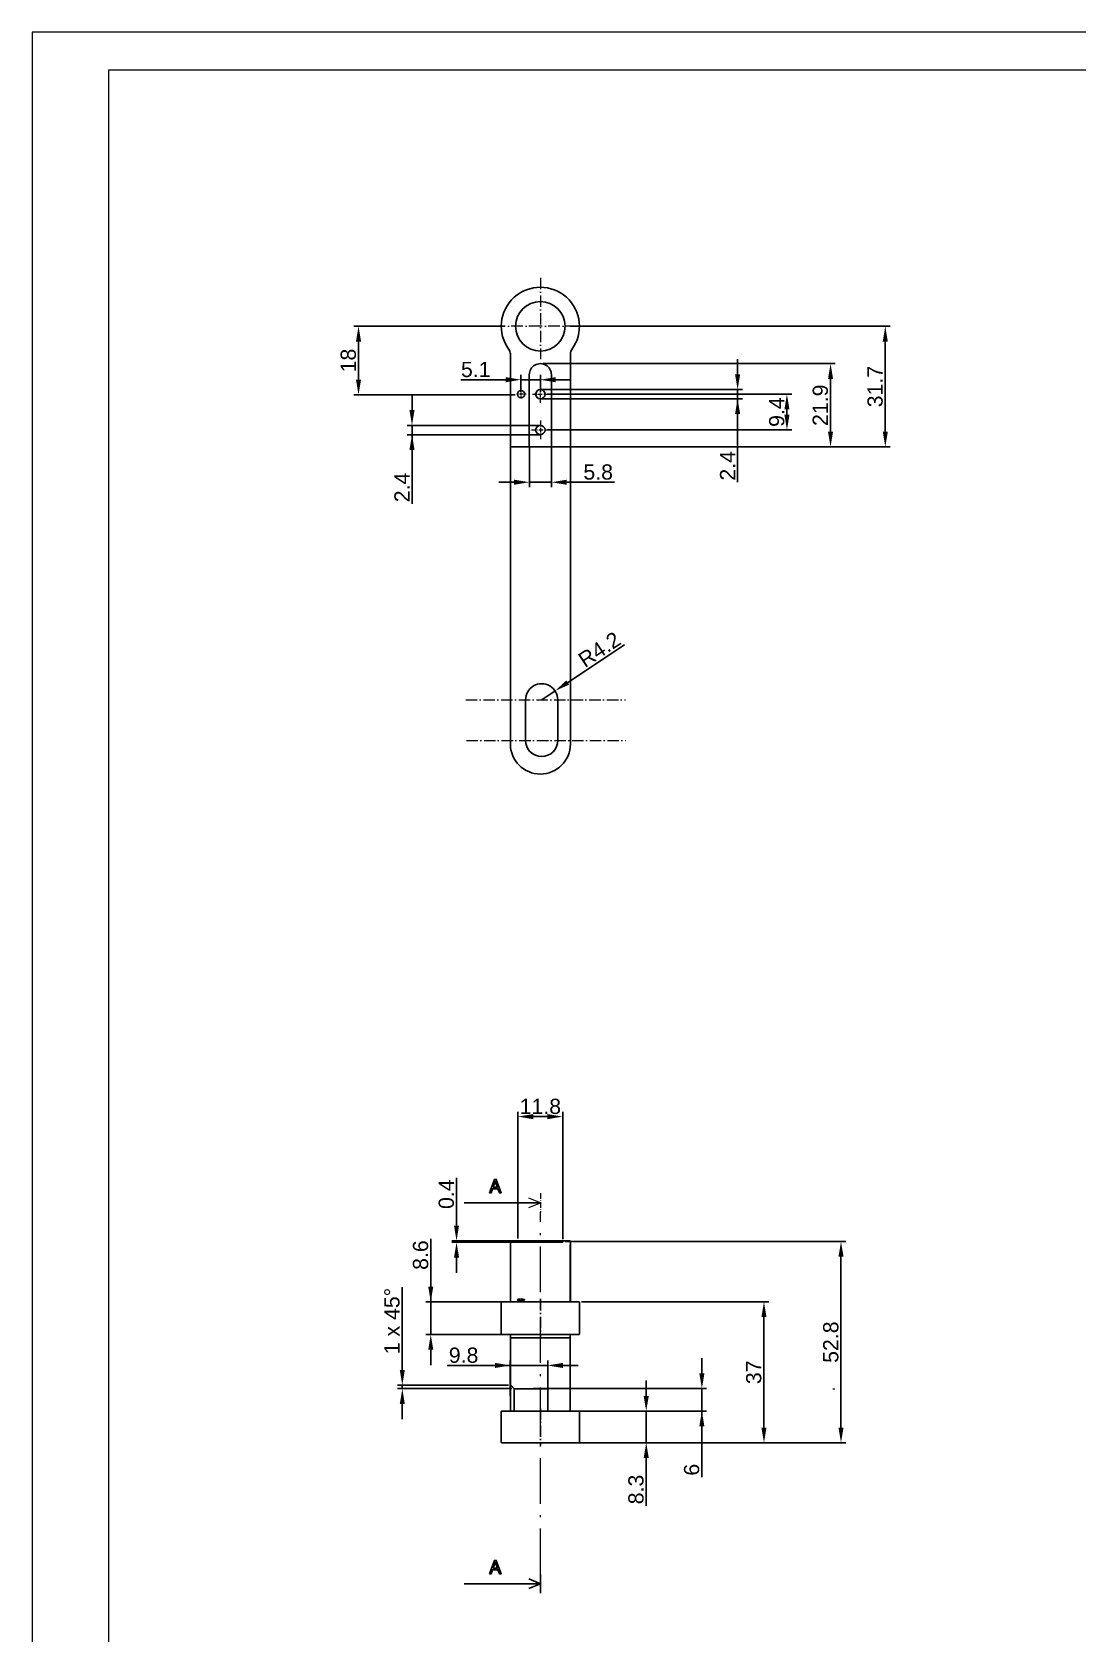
# Model space of a CAD drawing. Extents: x 0 to 594, y 0 to 841.
# Drawn here: x 0 to 274.4, y 420.5 to 841 of the extents above; entities that cross this region are included whole.
import ezdxf

# ---------------------------------------------------------------- set-up
doc = ezdxf.new("R2010")
doc.units = 0
doc.linetypes.add('DASHDOT', pattern=[18.5, 12, -3, 0.5, -3])
doc.layers.get('0').update_dxf_attribs({"linetype": 'CONTINUOUS', "lineweight": 30})
doc.layers.get('Defpoints').update_dxf_attribs({"linetype": 'CONTINUOUS'})
doc.layers.add('assi ', color=5, linetype='DASHDOT', lineweight=15)
doc.layers.add('quotatura', color=1, linetype='CONTINUOUS', lineweight=15)
doc.styles.add('stile quote', font='arial.ttf', dxfattribs={"height": 4})
doc.dimstyles.get("Standard").update_dxf_attribs({"dimtxt": 0.18, "dimasz": 0.18, "dimexe": 0.18, "dimexo": 0.0625, "dimgap": 0.09, "dimtad": 0, "dimtih": 1, "dimtoh": 1, "dimdec": 4, "dimzin": 0, "dimdsep": 46, "dimtxsty": 'Standard', "dimcen": 0.09, "dimadec": 0, "dimazin": 0, "dimtfac": 1, "dimtdec": 4, "dimtofl": 0, "dimtmove": 0, "dimatfit": 3, "dimfxl": 1, "dimtolj": 1, "dimtzin": 0, "dimarcsym": 0})

# ---------------------------------------------------------------- blocks, each defined once
blk = doc.blocks.new('*D19')
at = {"layer": 'Defpoints', "color": 0}
for p in [(134.61, 745.93), (134.61, 736.54), (198.08, 736.54)]:
    blk.add_point(p, dxfattribs=at)
at = {"layer": 'quotatura', "color": 0, "lineweight": -2, "ltscale": 0.15}
for p, q in [((135.23, 745.93), (199.33, 745.93)), ((198.08, 741.93), (198.08, 740.54)), ((135.23, 736.54), (199.33, 736.54))]:
    blk.add_line(p, q, dxfattribs=at)
at = {"layer": 'quotatura', "color": 0}
for points in [[(198.75, 741.93), (197.42, 741.93), (198.08, 745.93)], [(197.42, 740.54), (198.75, 740.54), (198.08, 736.54)]]:
    blk.add_solid(points, dxfattribs=at)
at = {"layer": 'quotatura', "color": 0, "ltscale": 0.25, "insert": (195.42, 741.23), "char_height": 4, "attachment_point": 5, "rotation": 90, "style": 'stile quote'}
blk.add_mtext('9.4', dxfattribs=at)
blk = doc.blocks.new('*D20')
at = {"layer": 'Defpoints', "color": 0}
for p in [(128.3, 749.73), (128.3, 745.93), (133.38, 745.93)]:
    blk.add_point(p, dxfattribs=at)
at = {"layer": 'quotatura', "color": 0, "lineweight": -2, "ltscale": 0.15}
for p, q in [((124.3, 749.73), (112.55, 749.73)), ((128.3, 746.55), (128.3, 750.98)), ((133.38, 749.73), (128.3, 749.73)), ((133.38, 746.55), (133.38, 750.98)), ((137.38, 749.73), (141.38, 749.73))]:
    blk.add_line(p, q, dxfattribs=at)
at = {"layer": 'quotatura', "color": 0}
for points in [[(124.3, 749.06), (124.3, 750.4), (128.3, 749.73)], [(137.38, 750.4), (137.38, 749.06), (133.38, 749.73)]]:
    blk.add_solid(points, dxfattribs=at)
at = {"layer": 'quotatura', "color": 0, "ltscale": 0.25, "insert": (116.43, 752.4), "char_height": 4, "attachment_point": 5, "style": 'stile quote'}
blk.add_mtext('5.1', dxfattribs=at)
blk = doc.blocks.new('*D21')
at = {"layer": 'Defpoints', "color": 0}
for p in [(133.73, 665.71), (137.25, 668.05)]:
    blk.add_point(p, dxfattribs=at)
at = {"layer": 'quotatura', "color": 0, "lineweight": -2, "ltscale": 0.15}
for p, q in [((140.58, 670.26), (155.46, 680.14)), ((133.73, 665.71), (137.25, 668.05))]:
    blk.add_line(p, q, dxfattribs=at)
at = {"layer": 'quotatura', "color": 0}
blk.add_solid([(140.21, 670.82), (140.95, 669.71), (137.25, 668.05)], dxfattribs=at)
at = {"layer": 'quotatura', "color": 0, "ltscale": 0.25, "insert": (148.88, 678.93), "char_height": 4, "attachment_point": 5, "rotation": 33.5805, "style": 'stile quote'}
blk.add_mtext('R4.2', dxfattribs=at)
blk = doc.blocks.new('*D23')
at = {"layer": 'Defpoints', "color": 0}
for p in [(130.9, 484.89), (130.9, 478.99), (175.76, 478.99)]:
    blk.add_point(p, dxfattribs=at)
at = {"layer": 'quotatura', "color": 0, "lineweight": -2, "ltscale": 0.15}
for p, q in [((175.76, 488.89), (175.76, 492.89)), ((131.53, 484.89), (177.01, 484.89)), ((175.76, 484.89), (175.76, 478.99)), ((131.53, 478.99), (177.01, 478.99)), ((175.76, 478.99), (175.76, 461.66)), ((175.76, 474.99), (175.76, 470.99))]:
    blk.add_line(p, q, dxfattribs=at)
at = {"layer": 'quotatura', "color": 0}
for points in [[(175.1, 488.89), (176.43, 488.89), (175.76, 484.89)], [(176.43, 474.99), (175.1, 474.99), (175.76, 478.99)]]:
    blk.add_solid(points, dxfattribs=at)
at = {"layer": 'quotatura', "color": 0, "ltscale": 0.25, "insert": (173.1, 463.61), "char_height": 4, "attachment_point": 5, "rotation": 90, "style": 'stile quote'}
blk.add_mtext('6', dxfattribs=at)
blk = doc.blocks.new('*D24')
at = {"layer": 'Defpoints', "color": 0}
for p in [(97.16, 485.79), (125.6, 485.79), (126.5, 484.89)]:
    blk.add_point(p, dxfattribs=at)
at = {"layer": 'quotatura', "color": 0, "lineweight": -2, "ltscale": 0.15}
for p, q in [((97.16, 489.79), (97.16, 511.5)), ((124.98, 485.79), (95.91, 485.79)), ((125.88, 484.89), (95.91, 484.89)), ((97.16, 484.89), (97.16, 485.79)), ((97.16, 480.89), (97.16, 476.89))]:
    blk.add_line(p, q, dxfattribs=at)
at = {"layer": 'quotatura', "color": 0}
for points in [[(96.49, 489.79), (97.82, 489.79), (97.16, 485.79)], [(97.82, 480.89), (96.49, 480.89), (97.16, 484.89)]]:
    blk.add_solid(points, dxfattribs=at)
at = {"layer": 'quotatura', "color": 0, "ltscale": 0.25, "insert": (94.46, 502.64), "char_height": 4, "attachment_point": 5, "rotation": 90, "style": 'stile quote'}
blk.add_mtext('1 x 45°', dxfattribs=at)
blk = doc.blocks.new('*D32')
at = {"layer": 'Defpoints', "color": 0}
for p in [(124.71, 763.76), (85.67, 745.79), (127.36, 745.79)]:
    blk.add_point(p, dxfattribs=at)
at = {"layer": 'quotatura', "color": 0, "lineweight": -2, "ltscale": 0.25}
for p, q in [((124.09, 763.76), (84.42, 763.76)), ((85.67, 759.76), (85.67, 749.79)), ((126.74, 745.79), (84.42, 745.79))]:
    blk.add_line(p, q, dxfattribs=at)
at = {"layer": 'quotatura', "color": 0}
for points in [[(86.34, 759.76), (85, 759.76), (85.67, 763.76)], [(85, 749.79), (86.34, 749.79), (85.67, 745.79)]]:
    blk.add_solid(points, dxfattribs=at)
at = {"layer": 'quotatura', "color": 0, "ltscale": 0.25, "insert": (83, 754.77), "char_height": 4, "attachment_point": 5, "rotation": 90, "style": 'stile quote'}
blk.add_mtext('18', dxfattribs=at)
blk = doc.blocks.new('*D37')
at = {"layer": 'Defpoints', "color": 0}
for p in [(125.5, 490.99), (125.5, 482.44), (135.3, 483.44)]:
    blk.add_point(p, dxfattribs=at)
at = {"layer": 'quotatura', "color": 0, "lineweight": -2, "ltscale": 0.25}
for p, q in [((125.5, 483.06), (125.5, 492.24)), ((135.3, 484.06), (135.3, 492.24)), ((125.5, 490.99), (108.97, 490.99)), ((121.5, 490.99), (117.5, 490.99)), ((135.3, 490.99), (125.5, 490.99)), ((139.3, 490.99), (143.3, 490.99))]:
    blk.add_line(p, q, dxfattribs=at)
at = {"layer": 'quotatura', "color": 0}
for points in [[(121.5, 490.32), (121.5, 491.65), (125.5, 490.99)], [(139.3, 491.65), (139.3, 490.32), (135.3, 490.99)]]:
    blk.add_solid(points, dxfattribs=at)
at = {"layer": 'quotatura', "color": 0, "ltscale": 0.25, "insert": (113.24, 493.65), "char_height": 4, "attachment_point": 5, "style": 'stile quote'}
blk.add_mtext('9.8', dxfattribs=at)
blk = doc.blocks.new('*D38')
at = {"layer": 'Defpoints', "color": 0}
for p in [(139.26, 523.51), (212.27, 523.51), (143.66, 470.69)]:
    blk.add_point(p, dxfattribs=at)
at = {"layer": 'quotatura', "color": 0, "lineweight": -2, "ltscale": 0.25}
for p, q in [((139.88, 523.51), (213.52, 523.51)), ((212.27, 474.69), (212.27, 519.51)), ((144.28, 470.69), (213.52, 470.69))]:
    blk.add_line(p, q, dxfattribs=at)
at = {"layer": 'quotatura', "color": 0}
for points in [[(212.94, 519.51), (211.61, 519.51), (212.27, 523.51)], [(211.61, 474.69), (212.94, 474.69), (212.27, 470.69)]]:
    blk.add_solid(points, dxfattribs=at)
at = {"layer": 'quotatura', "color": 0, "ltscale": 0.25, "insert": (209.61, 497.1), "char_height": 4, "attachment_point": 5, "rotation": 90, "style": 'stile quote'}
blk.add_mtext('52.8', dxfattribs=at)
blk = doc.blocks.new('*D39')
at = {"layer": 'Defpoints', "color": 0}
for p in [(143.53, 507.69), (192.06, 507.69), (143.53, 470.69)]:
    blk.add_point(p, dxfattribs=at)
at = {"layer": 'quotatura', "color": 0, "lineweight": -2, "ltscale": 0.25}
for p, q in [((144.15, 507.69), (193.31, 507.69)), ((192.06, 474.69), (192.06, 503.69)), ((144.15, 470.69), (193.31, 470.69))]:
    blk.add_line(p, q, dxfattribs=at)
at = {"layer": 'quotatura', "color": 0}
for points in [[(192.72, 503.69), (191.39, 503.69), (192.06, 507.69)], [(191.39, 474.69), (192.72, 474.69), (192.06, 470.69)]]:
    blk.add_solid(points, dxfattribs=at)
at = {"layer": 'quotatura', "color": 0, "ltscale": 0.25, "insert": (189.39, 489.19), "char_height": 4, "attachment_point": 5, "rotation": 90, "style": 'stile quote'}
blk.add_mtext('37', dxfattribs=at)
blk = doc.blocks.new('*D40')
at = {"layer": 'Defpoints', "color": 0}
for p in [(141.23, 478.99), (141.23, 470.69), (161.16, 470.69)]:
    blk.add_point(p, dxfattribs=at)
at = {"layer": 'quotatura', "color": 0, "lineweight": -2, "ltscale": 0.25}
for p, q in [((161.16, 482.99), (161.16, 486.99)), ((141.85, 478.99), (162.41, 478.99)), ((161.16, 478.99), (161.16, 470.69)), ((141.85, 470.69), (162.41, 470.69)), ((161.16, 466.69), (161.16, 454.16))]:
    blk.add_line(p, q, dxfattribs=at)
at = {"layer": 'quotatura', "color": 0}
for points in [[(160.49, 482.99), (161.83, 482.99), (161.16, 478.99)], [(161.83, 466.69), (160.49, 466.69), (161.16, 470.69)]]:
    blk.add_solid(points, dxfattribs=at)
at = {"layer": 'quotatura', "color": 0, "ltscale": 0.25, "insert": (158.49, 458.42), "char_height": 4, "attachment_point": 5, "rotation": 90, "style": 'stile quote'}
blk.add_mtext('8.3', dxfattribs=at)
blk = doc.blocks.new('*D42')
at = {"layer": 'Defpoints', "color": 0}
for p in [(125.5, 507.69), (104.62, 499.09), (125.5, 499.09)]:
    blk.add_point(p, dxfattribs=at)
at = {"layer": 'quotatura', "color": 0, "lineweight": -2, "ltscale": 0.25}
for p, q in [((104.62, 507.69), (104.62, 524.22)), ((104.62, 511.69), (104.62, 515.69)), ((124.88, 507.69), (103.37, 507.69)), ((104.62, 507.69), (104.62, 499.09)), ((124.88, 499.09), (103.37, 499.09)), ((104.62, 495.09), (104.62, 491.09))]:
    blk.add_line(p, q, dxfattribs=at)
at = {"layer": 'quotatura', "color": 0}
for points in [[(103.96, 511.69), (105.29, 511.69), (104.62, 507.69)], [(105.29, 495.09), (103.96, 495.09), (104.62, 499.09)]]:
    blk.add_solid(points, dxfattribs=at)
at = {"layer": 'quotatura', "color": 0, "ltscale": 0.25, "insert": (101.96, 519.95), "char_height": 4, "attachment_point": 5, "rotation": 90, "style": 'stile quote'}
blk.add_mtext('8.6', dxfattribs=at)
blk = doc.blocks.new('*D44')
at = {"layer": 'Defpoints', "color": 0}
for p in [(140.55, 763.76), (223.89, 763.76), (138.82, 732.11)]:
    blk.add_point(p, dxfattribs=at)
at = {"layer": 'quotatura', "color": 0, "lineweight": -2, "ltscale": 0.25}
for p, q in [((141.18, 763.76), (225.14, 763.76)), ((223.89, 736.11), (223.89, 759.76)), ((139.44, 732.11), (225.14, 732.11))]:
    blk.add_line(p, q, dxfattribs=at)
at = {"layer": 'quotatura', "color": 0}
for points in [[(224.56, 759.76), (223.23, 759.76), (223.89, 763.76)], [(223.23, 736.11), (224.56, 736.11), (223.89, 732.11)]]:
    blk.add_solid(points, dxfattribs=at)
at = {"layer": 'quotatura', "color": 0, "ltscale": 0.25, "insert": (221.23, 747.93), "char_height": 4, "attachment_point": 5, "rotation": 90, "style": 'stile quote'}
blk.add_mtext('31.7', dxfattribs=at)
blk = doc.blocks.new('*D46')
at = {"layer": 'Defpoints', "color": 0}
for p in [(139.25, 556.3), (127.5, 523.69), (139.25, 523.51)]:
    blk.add_point(p, dxfattribs=at)
at = {"layer": 'quotatura', "color": 0, "lineweight": -2, "ltscale": 0.25}
for p, q in [((127.5, 524.31), (127.5, 557.55)), ((131.5, 556.3), (135.25, 556.3)), ((139.25, 524.14), (139.25, 557.55))]:
    blk.add_line(p, q, dxfattribs=at)
at = {"layer": 'quotatura', "color": 0}
for points in [[(131.5, 556.97), (131.5, 555.63), (127.5, 556.3)], [(135.25, 555.63), (135.25, 556.97), (139.25, 556.3)]]:
    blk.add_solid(points, dxfattribs=at)
at = {"layer": 'quotatura', "color": 0, "ltscale": 0.25, "insert": (133.38, 558.97), "char_height": 4, "attachment_point": 5, "style": 'stile quote'}
blk.add_mtext('11.8', dxfattribs=at)
blk = doc.blocks.new('*D49')
at = {"layer": 'Defpoints', "color": 0}
for p in [(133.38, 753.96), (133.38, 732.11), (209.53, 732.11)]:
    blk.add_point(p, dxfattribs=at)
at = {"layer": 'quotatura', "color": 0, "lineweight": -2, "ltscale": 0.25}
for p, q in [((134, 753.96), (210.78, 753.96)), ((209.53, 749.96), (209.53, 736.11)), ((134, 732.11), (210.78, 732.11))]:
    blk.add_line(p, q, dxfattribs=at)
at = {"layer": 'quotatura', "color": 0}
for points in [[(210.19, 749.96), (208.86, 749.96), (209.53, 753.96)], [(208.86, 736.11), (210.19, 736.11), (209.53, 732.11)]]:
    blk.add_solid(points, dxfattribs=at)
at = {"layer": 'quotatura', "color": 0, "ltscale": 0.25, "insert": (206.86, 743.03), "char_height": 4, "attachment_point": 5, "rotation": 90, "style": 'stile quote'}
blk.add_mtext('21.9', dxfattribs=at)
blk = doc.blocks.new('*D58')
at = {"layer": 'Defpoints', "color": 0}
for p in [(111.39, 523.69), (128.32, 523.69), (128.37, 523.31)]:
    blk.add_point(p, dxfattribs=at)
at = {"layer": 'quotatura', "color": 0, "lineweight": -2, "ltscale": 0.25}
for p, q in [((111.39, 527.69), (111.39, 540.2)), ((127.69, 523.69), (110.14, 523.69)), ((127.75, 523.31), (110.14, 523.31)), ((111.39, 523.31), (111.39, 523.69)), ((111.39, 519.31), (111.39, 515.31))]:
    blk.add_line(p, q, dxfattribs=at)
at = {"layer": 'quotatura', "color": 0}
for points in [[(110.72, 527.69), (112.05, 527.69), (111.39, 523.69)], [(112.05, 519.31), (110.72, 519.31), (111.39, 523.31)]]:
    blk.add_solid(points, dxfattribs=at)
at = {"layer": 'quotatura', "color": 0, "ltscale": 0.25, "insert": (108.72, 535.94), "char_height": 4, "attachment_point": 5, "rotation": 90, "style": 'stile quote'}
blk.add_mtext('0.4', dxfattribs=at)
blk = doc.blocks.new('*D61')
at = {"layer": 'Defpoints', "color": 0}
for p in [(130.49, 732.69), (136.29, 732.69), (136.29, 722.82)]:
    blk.add_point(p, dxfattribs=at)
at = {"layer": 'quotatura', "color": 0, "lineweight": -2, "ltscale": 0.25}
for p, q in [((130.49, 732.07), (130.49, 721.57)), ((136.29, 732.07), (136.29, 721.57)), ((126.49, 722.82), (122.49, 722.82)), ((130.49, 722.82), (136.29, 722.82)), ((140.29, 722.82), (152.82, 722.82))]:
    blk.add_line(p, q, dxfattribs=at)
at = {"layer": 'quotatura', "color": 0}
for points in [[(126.49, 722.16), (126.49, 723.49), (130.49, 722.82)], [(140.29, 723.49), (140.29, 722.16), (136.29, 722.82)]]:
    blk.add_solid(points, dxfattribs=at)
at = {"layer": 'quotatura', "color": 0, "ltscale": 0.25, "insert": (148.56, 725.49), "char_height": 4, "attachment_point": 5, "style": 'stile quote'}
blk.add_mtext('5.8', dxfattribs=at)
blk = doc.blocks.new('*D62')
at = {"layer": 'Defpoints', "color": 0}
for p in [(99.7, 737.76), (133.67, 737.76), (133.87, 735.3)]:
    blk.add_point(p, dxfattribs=at)
at = {"layer": 'quotatura', "color": 0, "lineweight": -2, "ltscale": 0.25}
for p, q in [((99.7, 741.76), (99.7, 745.76)), ((133.05, 737.76), (98.45, 737.76)), ((99.7, 735.3), (99.7, 737.76)), ((133.24, 735.3), (98.45, 735.3)), ((99.7, 735.3), (99.7, 717.16)), ((99.7, 731.3), (99.7, 727.3))]:
    blk.add_line(p, q, dxfattribs=at)
at = {"layer": 'quotatura', "color": 0}
for points in [[(99.03, 741.76), (100.37, 741.76), (99.7, 737.76)], [(100.37, 731.3), (99.03, 731.3), (99.7, 735.3)]]:
    blk.add_solid(points, dxfattribs=at)
at = {"layer": 'quotatura', "color": 0, "ltscale": 0.25, "insert": (97.07, 721.45), "char_height": 4, "attachment_point": 5, "rotation": 90, "style": 'stile quote'}
blk.add_mtext('2.4', dxfattribs=at)
blk = doc.blocks.new('*D63')
at = {"layer": 'Defpoints', "color": 0}
for p in [(132.81, 744.71), (132.91, 747.14), (185.14, 747.14)]:
    blk.add_point(p, dxfattribs=at)
at = {"layer": 'quotatura', "color": 0, "lineweight": -2, "ltscale": 0.25}
for p, q in [((185.14, 751.14), (185.14, 755.14)), ((133.43, 744.71), (186.39, 744.71)), ((133.53, 747.14), (186.39, 747.14)), ((185.14, 744.71), (185.14, 747.14)), ((185.14, 744.71), (185.14, 722.84)), ((185.14, 740.71), (185.14, 736.71))]:
    blk.add_line(p, q, dxfattribs=at)
at = {"layer": 'quotatura', "color": 0}
for points in [[(184.47, 751.14), (185.81, 751.14), (185.14, 747.14)], [(185.81, 740.71), (184.47, 740.71), (185.14, 744.71)]]:
    blk.add_solid(points, dxfattribs=at)
at = {"layer": 'quotatura', "color": 0, "ltscale": 0.25, "insert": (182.51, 727.13), "char_height": 4, "attachment_point": 5, "rotation": 90, "style": 'stile quote'}
blk.add_mtext('2.4', dxfattribs=at)

msp = doc.modelspace()

# ---------------------------------------------------------------- linework, layer by layer
at = {"color": 7}
for p, q in [((125.504, 735.107), (125.504, 756.508)), ((141.254, 735.107), (141.254, 756.508)), ((125.504, 654.107), (125.504, 714.107)), ((141.254, 654.107), (141.254, 714.107)), ((133.379, 533.688), (113.379, 533.688)), ((123.229, 507.688), (143.529, 507.688)), ((123.229, 499.088), (143.529, 499.088)), ((123.229, 478.988), (143.529, 478.988)), ((123.229, 470.688), (143.529, 470.688)), ((133.379, 433.688), (113.379, 433.688))]:
    msp.add_line(p, q, dxfattribs=at)
msp.add_line((130.479, 735.107), (130.479, 751.057))
at = {"color": 7, "ltscale": 0.398756}
msp.add_line((136.279, 735.107), (136.279, 751.057), dxfattribs=at)
at = {"color": 7, "ltscale": 0.072501}
for p, q in [((125.504, 732.207), (125.504, 735.107)), ((141.254, 732.207), (141.254, 735.107)), ((135.304, 481.988), (135.304, 484.888))]:
    msp.add_line(p, q, dxfattribs=at)
at = {"color": 7, "ltscale": 0.452499}
for p, q in [((125.504, 714.107), (125.504, 732.207)), ((141.254, 714.107), (141.254, 732.207))]:
    msp.add_line(p, q, dxfattribs=at)
at = {"color": 7, "ltscale": 0.116875}
for p, q in [((125.604, 732.107), (130.279, 732.107)), ((136.479, 732.107), (141.154, 732.107))]:
    msp.add_line(p, q, dxfattribs=at)
at = {"color": 7, "ltscale": 0.155}
msp.add_line((130.279, 732.107), (136.479, 732.107), dxfattribs=at)
at = {"color": 7, "ltscale": 0.07}
for p, q in [((130.479, 732.307), (130.479, 735.107)), ((136.279, 732.307), (136.279, 735.107))]:
    msp.add_line(p, q, dxfattribs=at)
at = {"color": 7, "ltscale": 0.266251}
for p, q in [((129.504, 665.714), (129.504, 655.064)), ((137.954, 665.714), (137.954, 655.064))]:
    msp.add_line(p, q, dxfattribs=at)
at = {"color": 7, "ltscale": 0.198889}
for p, q in [((125.504, 515.632), (125.504, 523.588)), ((141.254, 515.632), (141.254, 523.588))]:
    msp.add_line(p, q, dxfattribs=at)
at = {"color": 7, "ltscale": 0.0475}
for p, q in [((125.604, 523.688), (127.504, 523.688)), ((139.254, 523.688), (141.154, 523.688))]:
    msp.add_line(p, q, dxfattribs=at)
at = {"color": 7, "ltscale": 0.29375}
for p, q in [((127.504, 523.688), (139.254, 523.688)), ((139.254, 523.338), (127.504, 523.338))]:
    msp.add_line(p, q, dxfattribs=at)
at = {"color": 7, "ltscale": 0.008749}
for p, q in [((127.504, 523.338), (127.504, 523.688)), ((139.254, 523.338), (139.254, 523.688))]:
    msp.add_line(p, q, dxfattribs=at)
at = {"color": 7, "ltscale": 0.174713}
msp.add_line((141.228, 515.673), (141.228, 522.662), dxfattribs=at)
at = {"color": 7, "ltscale": 0.198611}
for p, q in [((125.504, 507.688), (125.504, 515.632)), ((141.254, 507.688), (141.254, 515.632))]:
    msp.add_line(p, q, dxfattribs=at)
at = {"color": 7, "ltscale": 0.199642}
msp.add_line((141.228, 507.688), (141.228, 515.673), dxfattribs=at)
at = {"color": 7, "ltscale": 0.21}
for p, q in [((123.129, 507.588), (123.129, 499.188)), ((143.629, 507.588), (143.629, 499.188))]:
    msp.add_line(p, q, dxfattribs=at)
at = {"color": 7, "linetype": 'DASHDOT', "ltscale": 0.252015}
msp.add_line((133.379, 508.428), (133.379, 498.347), dxfattribs=at)
at = {"color": 7, "ltscale": 0.074993}
msp.add_line((125.504, 496.088), (125.504, 499.087), dxfattribs=at)
at = {"color": 7, "ltscale": 0.38875}
msp.add_line((125.604, 498.209), (141.154, 498.209), dxfattribs=at)
at = {"color": 7, "ltscale": 0.074998}
for p, q in [((141.228, 496.088), (141.228, 499.087)), ((141.228, 478.988), (141.228, 481.988))]:
    msp.add_line(p, q, dxfattribs=at)
at = {"color": 7, "ltscale": 0.255}
msp.add_line((125.504, 496.088), (125.504, 485.888), dxfattribs=at)
at = {"color": 7, "ltscale": 0.3525}
msp.add_line((141.225, 481.988), (141.225, 496.088), dxfattribs=at)
at = {"color": 7, "ltscale": 0.1725}
msp.add_line((125.504, 478.988), (125.504, 485.888), dxfattribs=at)
at = {"color": 7, "ltscale": 0.003536}
msp.add_line((125.604, 485.788), (125.504, 485.888), dxfattribs=at)
at = {"color": 7, "ltscale": 0.03182}
msp.add_line((125.604, 485.788), (126.504, 484.888), dxfattribs=at)
at = {"color": 7, "ltscale": 0.22}
msp.add_line((126.504, 484.888), (135.304, 484.888), dxfattribs=at)
at = {"color": 7, "ltscale": 0.147493}
msp.add_line((126.504, 478.988), (126.504, 484.888), dxfattribs=at)
at = {"color": 7, "linetype": 'DASHDOT', "ltscale": 0.243015}
msp.add_line((133.379, 479.698), (133.379, 469.977), dxfattribs=at)
at = {"color": 7, "ltscale": 0.075}
msp.add_line((135.304, 481.988), (135.304, 478.988), dxfattribs=at)
at = {"color": 7, "ltscale": 0.2025}
for p, q in [((123.129, 478.888), (123.129, 470.788)), ((143.629, 478.888), (143.629, 470.788))]:
    msp.add_line(p, q, dxfattribs=at)
at = {"color": 7, "ltscale": 0.125}
msp.add_line((133.379, 431.188), (133.379, 436.188), dxfattribs=at)
at = {"color": 7}
for points in [[(120.031, 536.313), (120.495, 536.313), (120.863, 537.341), (122.26, 537.341), (122.628, 536.313), (123.102, 536.313), (121.821, 539.818), (121.307, 539.818)], [(121.024, 537.77), (121.564, 539.313), (122.104, 537.77)], [(120.031, 436.313), (120.495, 436.313), (120.863, 437.341), (122.26, 437.341), (122.628, 436.313), (123.102, 436.313), (121.821, 439.818), (121.307, 439.818)], [(121.024, 437.77), (121.564, 439.313), (122.104, 437.77)]]:
    msp.add_lwpolyline(points, close=True, dxfattribs=at)
for points in [[(129.254, 508.179), (129.242, 508.216), (129.19, 508.265), (129.071, 508.323), (128.814, 508.39), (128.432, 508.431), (127.977, 508.417), (127.673, 508.364), (127.483, 508.3), (127.387, 508.24), (127.359, 508.204), (127.354, 508.179)], [(127.354, 508.179), (127.365, 508.147), (127.395, 508.116), (127.491, 508.07), (127.707, 508.019), (128.091, 507.984), (128.61, 507.989), (128.972, 508.032), (129.141, 508.078), (129.226, 508.126), (129.25, 508.157), (129.254, 508.179)], [(130.379, 432.445), (133.379, 433.688), (130.379, 434.93)]]:
    msp.add_lwpolyline(points, dxfattribs=at)
for centre, radius in [((133.379, 763.757), 6.5), ((128.304, 745.927), 0.95), ((133.379, 745.927), 1.23), ((133.379, 736.536), 1.23)]:
    msp.add_circle(centre, radius, dxfattribs=at)
for centre, radius, start, end in [((133.379, 763.757), 10.25, 323.71878, 216.2812), ((123.504, 756.508), 2, 0, 36.2812), ((143.254, 756.508), 2, 143.71879, 180.00001), ((133.379, 751.057), 2.9, 0, 180.00001), ((125.604, 732.207), 0.1, 180.00001, 270), ((130.279, 732.307), 0.2, 270, 0.00001), ((136.479, 732.307), 0.2, 180.00001, 270), ((141.154, 732.207), 0.1, 270, 0.00001), ((133.729, 665.714), 4.225, 0, 180.00001), ((133.379, 654.107), 7.875, 180.00001, 0.00001), ((133.729, 655.064), 4.225, 180.00001, 0.00001), ((125.604, 523.588), 0.1, 90, 180.00001), ((141.154, 523.588), 0.1, 0, 90), ((123.229, 507.587), 0.1, 90.14117, 179.81228), ((143.529, 507.587), 0.1, 0.19007, 89.85784), ((123.229, 499.188), 0.1, 180.19007, 269.85784), ((143.529, 499.188), 0.1, 270.14216, 359.80993), ((123.229, 478.887), 0.1, 90.14216, 179.80993), ((143.529, 478.887), 0.1, 0.19007, 89.85784), ((123.229, 470.788), 0.1, 180.19007, 269.85784), ((143.529, 470.788), 0.1, 270.14117, 359.81229)]:
    msp.add_arc(centre, radius, start, end, dxfattribs=at)
at = {"layer": 'assi ', "ltscale": 0.25}
for p, q in [((133.379, 776.462), (133.379, 755.151)), ((133.379, 763.757), (116.045, 763.757)), ((147.722, 763.757), (133.379, 763.757)), ((113.843, 665.714), (155.741, 665.714)), ((113.978, 655.064), (155.749, 655.064)), ((210.145, 484.873), (210.64, 484.873))]:
    msp.add_line(p, q, dxfattribs=at)
at = {"layer": 'assi ', "ltscale": 0.05}
for p, q in [((129.657, 745.927), (127.127, 745.927)), ((128.304, 744.799), (128.304, 747.155))]:
    msp.add_line(p, q, dxfattribs=at)
at = {"layer": 'assi ', "ltscale": 0.08}
for p, q in [((131.29, 745.927), (135.48, 745.927)), ((133.379, 743.65), (133.379, 748.113))]:
    msp.add_line(p, q, dxfattribs=at)
at = {"layer": 'assi ', "ltscale": 0.1}
for p, q in [((131.052, 736.55), (135.71, 736.55)), ((133.381, 739.012), (133.381, 734.088))]:
    msp.add_line(p, q, dxfattribs=at)
at = {"layer": 'assi ', "ltscale": 0.15}
msp.add_line((133.381, 738.945), (133.381, 738.945), dxfattribs=at)
at = {"layer": 'assi ', "ltscale": 0.125}
msp.add_line((133.379, 536.188), (133.379, 531.188), dxfattribs=at)
at = {"layer": 'assi ', "linetype": 'DASHDOT'}
msp.add_line((133.379, 436.188), (133.379, 531.188), dxfattribs=at)
at = {"layer": 'assi ', "linetype": 'DASHDOT', "ltscale": 0.013642}
msp.add_line((128.304, 508.479), (128.304, 507.934), dxfattribs=at)
at = {"layer": 'assi '}
msp.add_lwpolyline([(130.379, 532.445), (133.379, 533.688), (130.379, 534.93)], dxfattribs=at)
at = {"layer": 'quotatura', "ltscale": 0.25}
for p, q in [((594, 841), (0, 841)), ((0, 841), (0, 0)), ((20.051, 831), (20, 9.934)), ((583.957, 831), (20.051, 831))]:
    msp.add_line(p, q, dxfattribs=at)

# ---------------------------------------------------------------- dimensions: what is measured, and where the dimension line sits
for base, p1, p2, text, picture, middle in [((85.671, 745.789), (124.712, 763.757), (127.364, 745.789), '18', '*D32', (83.004, 754.773)), ((223.892, 763.757), (138.817, 732.107), (140.551, 763.757), '31.7', '*D44', (221.225, 747.932)), ((209.526, 732.107), (133.379, 753.957), (133.379, 732.107), '21.9', '*D49', (206.859, 743.032)), ((111.385, 523.687), (128.373, 523.314), (128.319, 523.687), '0.4', '*D58', (108.718, 535.942)), ((212.274, 523.512), (143.657, 470.687), (139.255, 523.512), '52.8', '*D38', (209.607, 497.1))]:
    dim = msp.add_linear_dim(base=base, p1=p1, p2=p2, angle=90, text=text, dimstyle='Standard', override={"dimtxt": 4, "dimasz": 4, "dimexe": 1.25, "dimexo": 0.625, "dimgap": 0.625, "dimtad": 1, "dimtih": 0, "dimtoh": 0, "dimdec": 2, "dimzin": 8, "dimtxsty": 'stile quote', "dimcen": 2.5, "dimtdec": 2, "dimtofl": 1, "dimatfit": 0, "dimtolj": 0, "dimtzin": 8}, dxfattribs=at)
    dim.commit()
    dim.dimension.update_dxf_attribs({"geometry": picture, "text_midpoint": middle})
at = {"layer": 'quotatura', "ltscale": 0.15}
dim = msp.add_linear_dim(base=(128.304, 749.73), p1=(133.379, 745.927), p2=(128.304, 745.927), text='5.1', dimstyle='Standard', override={"dimtxt": 4, "dimasz": 4, "dimexe": 1.25, "dimexo": 0.625, "dimgap": 0.625, "dimtad": 1, "dimtih": 0, "dimtoh": 0, "dimdec": 2, "dimzin": 8, "dimtxsty": 'stile quote', "dimcen": 2.5, "dimtdec": 2, "dimtofl": 1, "dimatfit": 0, "dimtolj": 0, "dimtzin": 8}, dxfattribs=at)
dim.commit()
dim.dimension.update_dxf_attribs({"geometry": '*D20', "text_midpoint": (116.427, 752.397)})
at = {"layer": 'quotatura', "ltscale": 0.25}
for base, p1, p2, picture, middle in [((185.141, 747.14), (132.81, 744.712), (132.908, 747.14), '*D63', (185.141, 727.128)), ((99.7, 737.758), (133.868, 735.302), (133.673, 737.758), '*D62', (99.7, 721.453))]:
    dim = msp.add_linear_dim(base=base, p1=p1, p2=p2, angle=90, text='2.4', dimstyle='Standard', override={"dimtxt": 4, "dimasz": 4, "dimexe": 1.25, "dimexo": 0.625, "dimgap": 0.625, "dimtad": 1, "dimtih": 0, "dimtoh": 0, "dimdec": 2, "dimzin": 8, "dimtxsty": 'stile quote', "dimcen": 2.5, "dimtdec": 2, "dimtofl": 1, "dimatfit": 0, "dimtolj": 0, "dimtzin": 8}, dxfattribs=at)
    dim.commit()
    dim.dimension.update_dxf_attribs({"geometry": picture, "text_midpoint": middle, "dimtype": 160})
at = {"layer": 'quotatura', "ltscale": 0.15}
for base, p1, p2, text, picture, middle in [((198.082, 736.536), (134.609, 745.927), (134.609, 736.536), '9.4', '*D19', (195.415, 741.232)), ((97.158, 485.788), (126.504, 484.888), (125.604, 485.788), '1 x 45°', '*D24', (94.465, 502.643))]:
    dim = msp.add_linear_dim(base=base, p1=p1, p2=p2, angle=90, text=text, dimstyle='Standard', override={"dimtxt": 4, "dimasz": 4, "dimexe": 1.25, "dimexo": 0.625, "dimgap": 0.625, "dimtad": 1, "dimtih": 0, "dimtoh": 0, "dimdec": 2, "dimzin": 8, "dimtxsty": 'stile quote', "dimcen": 2.5, "dimtdec": 2, "dimtofl": 1, "dimatfit": 0, "dimtolj": 0, "dimtzin": 8}, dxfattribs=at)
    dim.commit()
    dim.dimension.update_dxf_attribs({"geometry": picture, "text_midpoint": middle})
at = {"layer": 'quotatura', "ltscale": 0.25}
dim = msp.add_linear_dim(base=(136.289, 722.823), p1=(130.49, 732.692), p2=(136.289, 732.692), dimstyle='Standard', override={"dimtxt": 4, "dimasz": 4, "dimexe": 1.25, "dimexo": 0.625, "dimgap": 0.625, "dimtad": 1, "dimtih": 0, "dimtoh": 0, "dimdec": 2, "dimzin": 8, "dimtxsty": 'stile quote', "dimcen": 2.5, "dimtdec": 2, "dimtofl": 1, "dimatfit": 0, "dimtolj": 0, "dimtzin": 8}, dxfattribs=at)
dim.commit()
dim.dimension.update_dxf_attribs({"geometry": '*D61', "text_midpoint": (148.556, 725.49)})
at = {"layer": 'quotatura', "ltscale": 0.15}
dim = msp.add_radius_dim(center=(133.729, 665.714), mpoint=(137.249, 668.051), text='R4.2', dimstyle='Standard', override={"dimtxt": 4, "dimasz": 4, "dimexe": 1.25, "dimexo": 0.625, "dimgap": 0.625, "dimtad": 1, "dimtih": 0, "dimtoh": 0, "dimdec": 2, "dimzin": 8, "dimtxsty": 'stile quote', "dimcen": 2.5, "dimtdec": 2, "dimtofl": 1, "dimatfit": 0, "dimtolj": 0, "dimtzin": 8}, dxfattribs=at)
dim.commit()
dim.dimension.update_dxf_attribs({"geometry": '*D21', "text_midpoint": (150.333, 676.738), "dimtype": 164})
at = {"layer": 'quotatura', "ltscale": 0.25}
dim = msp.add_linear_dim(base=(139.254, 556.299), p1=(127.504, 523.688), p2=(139.254, 523.513), text='11.8', dimstyle='Standard', override={"dimtxt": 4, "dimasz": 4, "dimexe": 1.25, "dimexo": 0.625, "dimgap": 0.625, "dimtad": 1, "dimtih": 0, "dimtoh": 0, "dimdec": 2, "dimzin": 8, "dimtxsty": 'stile quote', "dimcen": 2.5, "dimtdec": 2, "dimtofl": 1, "dimatfit": 0, "dimtolj": 0, "dimtzin": 8}, dxfattribs=at)
dim.commit()
dim.dimension.update_dxf_attribs({"geometry": '*D46', "text_midpoint": (133.379, 558.966)})
dim = msp.add_linear_dim(base=(104.623, 499.088), p1=(125.504, 507.688), p2=(125.504, 499.088), angle=90, dimstyle='Standard', override={"dimtxt": 4, "dimasz": 4, "dimexe": 1.25, "dimexo": 0.625, "dimgap": 0.625, "dimtad": 1, "dimtih": 0, "dimtoh": 0, "dimdec": 2, "dimzin": 8, "dimtxsty": 'stile quote', "dimcen": 2.5, "dimtdec": 2, "dimtofl": 1, "dimatfit": 0, "dimtolj": 0, "dimtzin": 8}, dxfattribs=at)
dim.commit()
dim.dimension.update_dxf_attribs({"geometry": '*D42', "text_midpoint": (104.623, 519.953), "dimtype": 160})
for base, p1, p2, picture, middle in [((192.056, 507.688), (143.529, 470.688), (143.529, 507.688), '*D39', (189.389, 489.188)), ((161.161, 470.688), (141.228, 478.988), (141.228, 470.688), '*D40', (158.494, 458.423))]:
    dim = msp.add_linear_dim(base=base, p1=p1, p2=p2, angle=90, dimstyle='Standard', override={"dimtxt": 4, "dimasz": 4, "dimexe": 1.25, "dimexo": 0.625, "dimgap": 0.625, "dimtad": 1, "dimtih": 0, "dimtoh": 0, "dimdec": 2, "dimzin": 8, "dimtxsty": 'stile quote', "dimcen": 2.5, "dimtdec": 2, "dimtofl": 1, "dimatfit": 0, "dimtolj": 0, "dimtzin": 8}, dxfattribs=at)
    dim.commit()
    dim.dimension.update_dxf_attribs({"geometry": picture, "text_midpoint": middle})
dim = msp.add_linear_dim(base=(125.504, 490.988), p1=(135.304, 483.438), p2=(125.504, 482.438), dimstyle='Standard', override={"dimtxt": 4, "dimasz": 4, "dimexe": 1.25, "dimexo": 0.625, "dimgap": 0.625, "dimtad": 1, "dimtih": 0, "dimtoh": 0, "dimdec": 2, "dimzin": 8, "dimtxsty": 'stile quote', "dimcen": 2.5, "dimtdec": 2, "dimtofl": 1, "dimatfit": 0, "dimtolj": 0, "dimtzin": 8}, dxfattribs=at)
dim.commit()
dim.dimension.update_dxf_attribs({"geometry": '*D37', "text_midpoint": (113.237, 490.988), "dimtype": 160})
at = {"layer": 'quotatura', "ltscale": 0.15}
dim = msp.add_linear_dim(base=(175.763, 478.988), p1=(130.904, 484.888), p2=(130.904, 478.988), angle=90, text='6', dimstyle='Standard', override={"dimtxt": 4, "dimasz": 4, "dimexe": 1.25, "dimexo": 0.625, "dimgap": 0.625, "dimtad": 1, "dimtih": 0, "dimtoh": 0, "dimdec": 2, "dimzin": 8, "dimtxsty": 'stile quote', "dimcen": 2.5, "dimtdec": 2, "dimtofl": 1, "dimatfit": 0, "dimtolj": 0, "dimtzin": 8}, dxfattribs=at)
dim.commit()
dim.dimension.update_dxf_attribs({"geometry": '*D23', "text_midpoint": (175.763, 463.612), "dimtype": 160})

doc.saveas('drawing.dxf')
